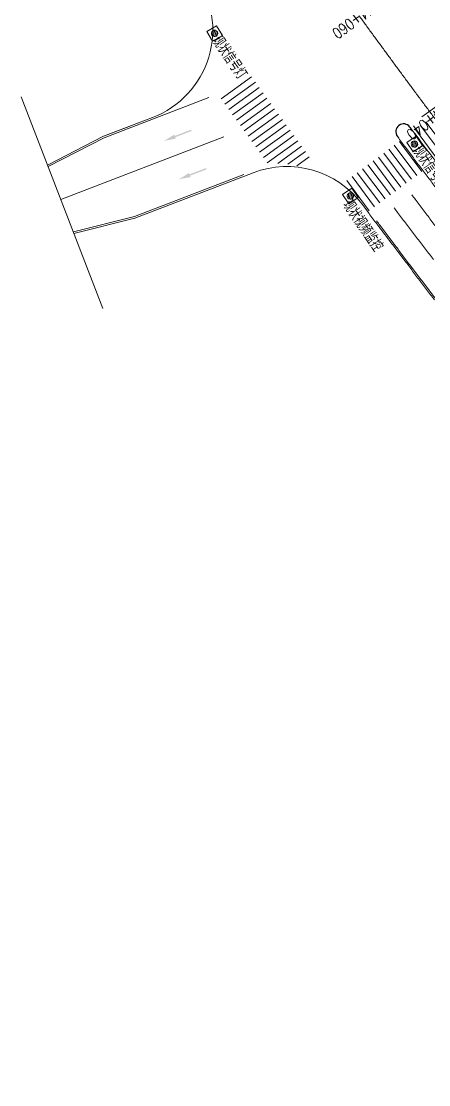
# Model space of a CAD drawing. Header units: millimetres. Extents: x 523446 to 528898, y 388189 to 392165.
# Drawn here: x 524038.7 to 524103.7, y 390729.9 to 390899.8 of the extents above; entities that cross this region are included whole.
import ezdxf
from ezdxf.enums import TextEntityAlignment as Align

# ---------------------------------------------------------------- set-up
doc = ezdxf.new("R2010")
doc.units = ezdxf.units.MM
doc.linetypes.add('ACAD_ISO04W100', pattern=[30, 24, -3, 0, -3])
doc.linetypes.add('白色虚线3米', pattern=[6, 3, -3])
for name, color, linetype, lineweight in [('0-现状交通设施2018', 7, 'Continuous', 0), ('0-现状信号灯', 7, 'Continuous', 40), ('000-scy-车道标线(实)', 7, 'Continuous', 40), ('人行横道', 7, 'Continuous', 30)]:
    doc.layers.add(name, color=color, linetype=linetype, lineweight=lineweight)
for name, color, linetype in [('000-scy-箭头', 7, 'Continuous'), ('000-scy-道路标线', 122, '白色虚线3米'), ('GSS-标注路线桩号', 7, 'Continuous'), ('MEDS道路平面中线-GSS', 7, 'Continuous'), ('侧分带与渠化岛', 3, 'Continuous'), ('车行道边线', 5, 'ACAD_ISO04W100')]:
    doc.layers.add(name, color=color, linetype=linetype)
doc.styles.add('HZTXT_S', font='TXT_S.shx', dxfattribs={"width": 0.75, "bigfont": 'HZTXT.shx'})
doc.styles.add('MEDS', font='TXT_S.SHX', dxfattribs={"width": 0.75, "bigfont": 'hztxt.shx'})

# ---------------------------------------------------------------- blocks, each defined once
blk = doc.blocks.new('7')
at = {"layer": '0-现状信号灯', "linetype": 'Continuous', "lineweight": 0, "ltscale": 0.005}
for p, q in [((525414.9, 388753.36), (525416.62, 388753.9)), ((525415.44, 388751.64), (525414.9, 388753.36)), ((525415.94, 388753.28), (525415.56, 388752.55)), ((525416.18, 388753.26), (525415.71, 388752.36)), ((525416.37, 388753.15), (525415.92, 388752.27)), ((525416.51, 388752.92), (525416.18, 388752.28)), ((525416.62, 388753.9), (525417.16, 388752.19)), ((525417.16, 388752.19), (525415.44, 388751.64))]:
    blk.add_line(p, q, dxfattribs=at)
blk.add_ellipse((525416.02, 388752.77), major_axis=(0.365, 0.365), ratio=1, start_param=3.156470216024712, end_param=9.439655523204298, dxfattribs=at)

msp = doc.modelspace()

# ---------------------------------------------------------------- hatches: boundary and pattern name
at = {"layer": '000-scy-箭头', "linetype": 'ByBlock', "lineweight": 0}
for points in [[(524063.07, 390881.72), (524063.15, 390881.5), (524065.78, 390882.52), (524065.86, 390882.3), (524063.24, 390881.29), (524063.32, 390881.07), (524061.45, 390880.72)], [(524065.44, 390875.58), (524065.52, 390875.37), (524068.15, 390876.38), (524068.23, 390876.16), (524065.61, 390875.15), (524065.69, 390874.93), (524063.82, 390874.58)]]:
    msp.add_hatch(color=4, dxfattribs=at).paths.add_polyline_path(points)

# ---------------------------------------------------------------- linework, layer by layer
at = {"layer": '000-scy-车道标线(实)', "color": 4, "linetype": 'ByBlock', "lineweight": 0, "flags": 128}
for points in [[(524051.89, 390881.22), (524068.6, 390887.64)], [(524042.96, 390876.64), (524051.9, 390881.23)], [(524056.73, 390868.62), (524074.21, 390875.34)], [(524046.98, 390866.16), (524056.73, 390868.62)]]:
    msp.add_lwpolyline(points, dxfattribs=at)
msp.add_lwpolyline([(524095.39, 390867.93, -0.000129), (524095.96, 390867.17, -0.000142), (524096.59, 390866.33, -0.000141), (524097.22, 390865.49, -0.00014), (524097.85, 390864.65, -0.000139), (524098.49, 390863.81, -0.000138), (524099.12, 390862.98, -0.000137), (524099.76, 390862.14, -0.000136), (524100.39, 390861.3, -0.000135), (524101.02, 390860.47, -0.000133), (524101.66, 390859.63, -0.000132), (524102.3, 390858.8, -0.000131), (524102.93, 390857.96, -0.00013), (524103.57, 390857.13, -0.000129), (524104.2, 390856.29, -0.000128), (524104.84, 390855.46, -0.000126)], format="xyb", dxfattribs=at)
at = {"layer": '000-scy-道路标线', "linetype": 'ByBlock', "lineweight": 0, "flags": 128}
msp.add_lwpolyline([(524044.96, 390871.33), (524071.02, 390881.34)], dxfattribs=at)
for points in [[(524101, 390872.1, -0.000124), (524101.55, 390871.38, -0.000141), (524102.18, 390870.54, -0.00014), (524102.81, 390869.71, -0.000139), (524103.44, 390868.87, -0.000138), (524104.07, 390868.04, -0.000137), (524104.7, 390867.2, -0.000136)], [(524098.21, 390870, -0.000124), (524098.75, 390869.27, -0.000142), (524099.38, 390868.44, -0.000141), (524100.02, 390867.6, -0.00014), (524100.65, 390866.76, -0.000138), (524101.28, 390865.93, -0.000137), (524101.91, 390865.09, -0.000136), (524102.54, 390864.25, -0.000135), (524103.18, 390863.42, -0.000134), (524103.81, 390862.59, -0.000133), (524104.45, 390861.75, -0.000132)]]:
    msp.add_lwpolyline(points, format="xyb", dxfattribs=at)
at = {"layer": 'GSS-标注路线桩号', "color": 7, "linetype": 'ByBlock', "lineweight": 0}
msp.add_line((524105.04, 390886.33), (524102.63, 390884.54), dxfattribs=at)
at = {"layer": 'MEDS道路平面中线-GSS', "color": 6, "linetype": 'ByBlock', "lineweight": 0}
for points in [[(524104.69, 390884.28, -0.000244), (524103.67, 390885.65, -0.000247), (524102.66, 390887.01, -0.000249), (524101.64, 390888.38, -0.000252), (524100.63, 390889.75, -0.000255), (524099.62, 390891.12, -0.000258), (524098.61, 390892.49, -0.000261), (524097.6, 390893.86, -0.000264), (524096.59, 390895.24, -0.000267), (524095.59, 390896.61, -0.000269), (524094.58, 390897.98, -0.000272), (524093.58, 390899.36, -0.000275), (524092.58, 390900.74, -0.000278)], [(524199.74, 390764.07, -0.000001), (524200.81, 390762.75, -0.000001), (524201.88, 390761.43, -0.000002)]]:
    msp.add_lwpolyline(points, format="xyb", dxfattribs=at)
at = {"layer": '人行横道', "color": 4, "linetype": 'ByBlock', "lineweight": 0}
for points in [[(524070.55, 390887.42), (524075.41, 390890.94)], [(524071.17, 390886.57), (524076.03, 390890.09)], [(524071.78, 390885.72), (524076.64, 390889.24)], [(524072.4, 390884.87), (524077.26, 390888.39)], [(524073.01, 390884.02), (524077.87, 390887.54)], [(524073.63, 390883.17), (524078.49, 390886.69)], [(524074.24, 390882.32), (524079.11, 390885.83)], [(524074.86, 390881.47), (524079.72, 390884.98)], [(524075.48, 390880.62), (524080.34, 390884.13)], [(524106.84, 390878.97), (524103.26, 390883.78)], [(524076.09, 390879.77), (524080.95, 390883.28)], [(524076.71, 390878.92), (524081.57, 390882.43)], [(524105.16, 390877.71), (524101.58, 390882.52)], [(524106, 390878.34), (524102.42, 390883.15)], [(524077.32, 390878.06), (524082.18, 390881.58)], [(524077.94, 390877.21), (524082.8, 390880.73)], [(524102.63, 390875.83), (524099.05, 390880.64)], [(524079.6, 390877.12), (524083.41, 390879.88)], [(524081.2, 390876.98), (524084.03, 390879.03)], [(524100.1, 390873.95), (524096.52, 390878.76)], [(524100.95, 390874.58), (524097.36, 390879.39)], [(524101.79, 390875.2), (524098.21, 390880.02)], [(524082.65, 390876.74), (524084.64, 390878.18)], [(524097.58, 390872.07), (524093.99, 390876.88)], [(524098.42, 390872.7), (524094.84, 390877.51)], [(524099.26, 390873.32), (524095.68, 390878.14)], [(524095.89, 390870.82), (524092.31, 390875.63)], [(524096.73, 390871.44), (524093.15, 390876.26)], [(524094.21, 390869.56), (524090.63, 390874.38)], [(524095.05, 390870.19), (524091.47, 390875)]]:
    msp.add_lwpolyline(points, dxfattribs=at)
at = {"layer": '侧分带与渠化岛', "color": 3, "linetype": 'Continuous', "lineweight": 0, "flags": 128}
for points in [[(524098.7, 390881.44, 0.000013), (524098.91, 390881.16, 0.000037), (524099.53, 390880.32, 0.000037), (524100.16, 390879.48, 0.000037), (524100.78, 390878.65, 0.000037), (524101.41, 390877.81, 0.000036), (524102.04, 390876.97, 0.000036), (524102.66, 390876.14, 0.000036), (524103.29, 390875.3, 0.000035), (524103.92, 390874.47, 0.000035), (524104.54, 390873.63, 0.000035), (524105.17, 390872.8, 0.000035), (524105.8, 390871.97, 0.000034), (524106.43, 390871.13, 0.000034)], [(524100.71, 390882.93, 0.000013), (524100.92, 390882.65, 0.000037), (524101.54, 390881.82, 0.000037), (524102.16, 390880.98, 0.000037), (524102.79, 390880.14, 0.000037), (524103.41, 390879.31, 0.000036), (524104.04, 390878.47, 0.000036), (524104.66, 390877.64, 0.000036), (524105.29, 390876.8, 0.000035), (524105.92, 390875.97, 0.000035), (524106.54, 390875.14, 0.000035)]]:
    msp.add_lwpolyline(points, format="xyb", dxfattribs=at)
at = {"layer": '侧分带与渠化岛', "color": 3, "linetype": 'Continuous', "lineweight": -3}
msp.add_arc((524099.71, 390882.18), 1.25, 36.7921, 216.6945, dxfattribs=at)
at = {"layer": '车行道边线', "color": 5, "linetype": 'Continuous', "lineweight": 0}
for p, q in [((524051.66, 390853.91), (524038.65, 390887.76)), ((524042.84, 390876.86), (524051.79, 390881.45)), ((524056.75, 390868.62), (524046.98, 390866.16)), ((524056.81, 390868.38), (524047.04, 390865.92))]:
    msp.add_line(p, q, dxfattribs=at)
for points in [[(524059.62, 390884.46, 0.488505), (524066.5, 390907.1)], [(524093.06, 390870.61, 0.33553), (524075.67, 390875.63)]]:
    msp.add_lwpolyline(points, format="xyb", dxfattribs=at)
for points in [[(524051.79, 390881.45), (524059.62, 390884.46)], [(524051.79, 390881.45), (524055.9, 390883.03)], [(524056.81, 390868.38), (524075.67, 390875.63)]]:
    msp.add_lwpolyline(points, dxfattribs=at)
at = {"layer": '车行道边线', "color": 5, "linetype": 'Continuous', "lineweight": 0, "flags": 128}
for points in [[(524093.06, 390870.61), (524093.23, 390870.38, -0.000147), (524093.86, 390869.54, -0.000146), (524094.49, 390868.7, -0.000145), (524095.13, 390867.86, -0.000143), (524095.76, 390867.02, -0.000007), (524095.79, 390866.98, -0.000007)], [(524095.79, 390866.97, -0.000414), (524097.66, 390864.5, -0.000139), (524098.29, 390863.66, -0.000138), (524098.92, 390862.83, -0.000137), (524099.56, 390861.99, -0.000136), (524100.19, 390861.15, -0.000135), (524100.83, 390860.32, -0.000133), (524101.46, 390859.48, -0.000132), (524102.1, 390858.65, -0.000131), (524102.73, 390857.81, -0.00013), (524103.37, 390856.98, -0.000129), (524104.01, 390856.14, -0.000128), (524104.64, 390855.31, -0.000126)]]:
    msp.add_lwpolyline(points, format="xyb", dxfattribs=at)

# ---------------------------------------------------------------- block references
at = {"layer": '0-现状交通设施2018', "color": 6, "linetype": 'ByBlock', "lineweight": 0}
for p, rotation in [((100423.4, -106811.54), 13.09828875997834), ((133331.82, -133037.56), 16.78463387868215), ((133321.59, -133045.86), 16.78463387868215)]:
    msp.add_blockref('7', p, dxfattribs=dict(at, rotation=rotation))

# ---------------------------------------------------------------- texts
at = {"layer": '0-现状交通设施2018', "linetype": 'ByBlock', "lineweight": 0, "style": 'HZTXT_S', "width": 0.7}
for s, p in [('现状信号灯', (524074.1, 390890.89)), ('现状信号灯', (524106.13, 390873.33)), ('现状视频监控', (524095.83, 390863.37))]:
    msp.add_text(s, height=2, rotation=304.2113, dxfattribs=at).set_placement(p, align=Align.MIDDLE_RIGHT)
at = {"layer": 'GSS-标注路线桩号', "color": 7, "linetype": 'ByBlock', "lineweight": 0, "style": 'MEDS', "width": 0.8}
for s, rotation, p in [('GSK4+060', 215.9513, (524092.71, 390900.56)), ('GSK4+040', 216.6592, (524104.56, 390884.45))]:
    msp.add_text(s, height=1.75, rotation=rotation, dxfattribs=at).set_placement(p, align=Align.MIDDLE)

doc.saveas('drawing.dxf')
